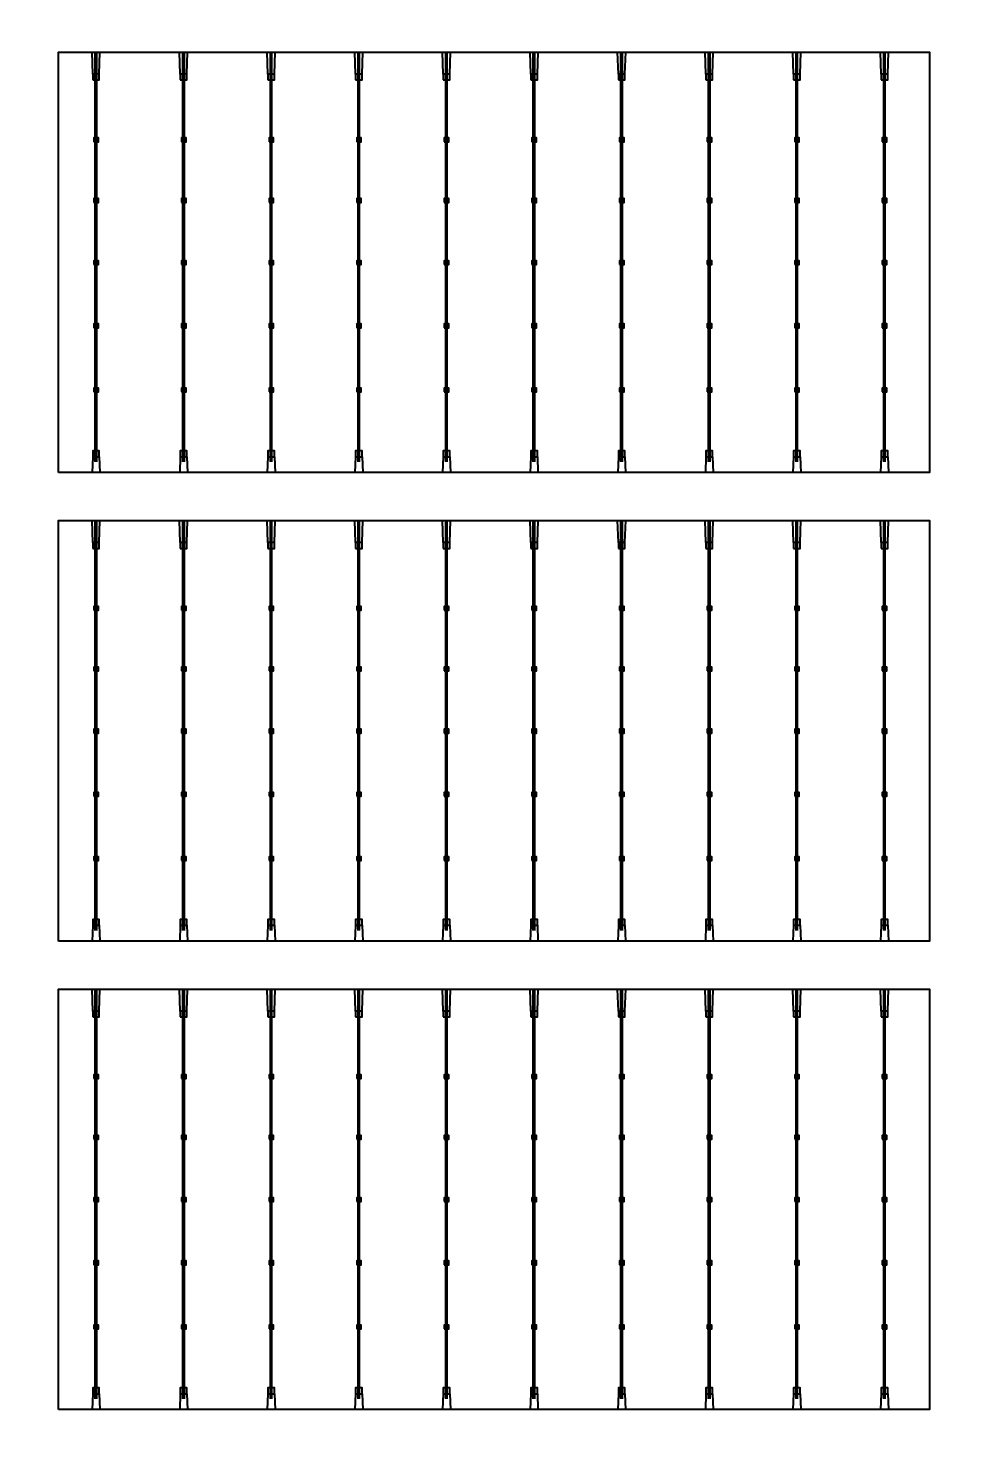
# Model space of a CAD drawing. Header units: millimetres. Extents: x 10297564 to 11610295, y -9287743 to -8409454.
# Drawn here: x 10428762 to 10431328, y -9085170 to -9081302 of the extents above; entities that cross this region are included whole.
import ezdxf

# ---------------------------------------------------------------- set-up
doc = ezdxf.new("R2010")
doc.units = ezdxf.units.MM
doc.header["$LTSCALE"] = 100
doc.layers.add('E1', color=1, linetype='Continuous')
doc.layers.add('Outline', color=5, linetype='Continuous', lineweight=25)
doc.styles.add('HL-S1', font='DotumChe.ttf')
doc.styles.add('MG', font='malgun.ttf')
doc.dimstyles.new('HL-100', dxfattribs={"dimscale": 100, "dimtxt": 3, "dimasz": 4, "dimexe": 2, "dimexo": 2, "dimgap": 1, "dimtad": 1, "dimdec": 0, "dimzin": 0, "dimlunit": 6, "dimtxsty": 'HL-S1', "dimblk": 'DOTSMALL', "dimcen": 4, "dimdle": 2, "dimclrd": 256, "dimclre": 256, "dimclrt": 4, "dimazin": 0, "dimtfac": 1, "dimtdec": 0, "dimtix": 1, "dimtmove": 2, "dimatfit": 3, "dimldrblk": 'DOTSMALL', "dimfxl": 1.5, "dimtolj": 1, "dimtzin": 0, "dimlwd": -1, "dimlwe": -1, "dimarcsym": 0})

# ---------------------------------------------------------------- blocks, each defined once
blk = doc.blocks.new('*D75')
at = {"layer": 'defpoints', "color": 0, "transparency": 16777216}
for p in [(10439230.2, -9073249.8), (10439230.2, -9073249.8), (10423426.7, -9107604.7)]:
    blk.add_point(p, dxfattribs=at)
at = {"layer": 'E1', "color": 1, "transparency": 16777216}
for p, q in [((10439593.6, -9073417), (10439593.6, -9073417)), ((10423593.8, -9107241.3), (10439063, -9073613.2)), ((10423790.1, -9107771.8), (10423790.1, -9107771.8))]:
    blk.add_line(p, q, dxfattribs=at)
for points in [[(10439002.4, -9073585.4), (10439123.6, -9073641.1), (10439230.2, -9073249.8)], [(10423533.3, -9107213.4), (10423654.4, -9107269.1), (10423426.7, -9107604.7)]]:
    blk.add_solid(points, dxfattribs=at)
at = {"layer": 'E1', "color": 7, "transparency": 16777216, "insert": (10430911.1, -9090235.3), "char_height": 500, "attachment_point": 5, "rotation": 65.2972, "style": 'MG'}
blk.add_mtext('\\A1;2711.1', dxfattribs=at)
blk = doc.blocks.new('_DotSmall')
at = {"color": 0, "linetype": 'ByBlock', "const_width": 0.5}
blk.add_lwpolyline([(-0.0625, 0, 1), (0.0625, 0, 1)], format="xyb", close=True, dxfattribs=at)

msp = doc.modelspace()

# ---------------------------------------------------------------- hatches: boundary and pattern name
at = {"true_color": 0x939598}
h = msp.add_hatch(color=252, dxfattribs=at)
h.dxf.hatch_style = 1
h.paths.add_polyline_path([(10428950.9, -9081367.8), (10428946.9, -9081367.8), (10428946.9, -9082496.2), (10428950.9, -9082496.2)])
h = msp.add_hatch(color=252, dxfattribs=at)
h.dxf.hatch_style = 1
h.paths.add_polyline_path([(10429192.2, -9081367.8), (10429188.2, -9081367.8), (10429188.2, -9082496.2), (10429192.2, -9082496.2)])
h = msp.add_hatch(color=252, dxfattribs=at)
h.dxf.hatch_style = 1
h.paths.add_polyline_path([(10429433.5, -9081367.8), (10429429.5, -9081367.8), (10429429.5, -9082496.2), (10429433.5, -9082496.2)])
h = msp.add_hatch(color=252, dxfattribs=at)
h.dxf.hatch_style = 1
h.paths.add_polyline_path([(10429674.8, -9081367.8), (10429670.8, -9081367.8), (10429670.8, -9082496.2), (10429674.8, -9082496.2)])
h = msp.add_hatch(color=252, dxfattribs=at)
h.dxf.hatch_style = 1
h.paths.add_polyline_path([(10429916.1, -9081367.8), (10429912.1, -9081367.8), (10429912.1, -9082496.2), (10429916.1, -9082496.2)])
h = msp.add_hatch(color=252, dxfattribs=at)
h.dxf.hatch_style = 1
h.paths.add_polyline_path([(10430157.4, -9081367.8), (10430153.4, -9081367.8), (10430153.4, -9082496.2), (10430157.4, -9082496.2)])
h = msp.add_hatch(color=252, dxfattribs=at)
h.dxf.hatch_style = 1
h.paths.add_polyline_path([(10430398.7, -9081367.8), (10430394.7, -9081367.8), (10430394.7, -9082496.2), (10430398.7, -9082496.2)])
h = msp.add_hatch(color=252, dxfattribs=at)
h.dxf.hatch_style = 1
h.paths.add_polyline_path([(10430640.1, -9081367.8), (10430636, -9081367.8), (10430636, -9082496.2), (10430640.1, -9082496.2)])
h = msp.add_hatch(color=252, dxfattribs=at)
h.dxf.hatch_style = 1
h.paths.add_polyline_path([(10430881.4, -9081367.8), (10430877.3, -9081367.8), (10430877.3, -9082496.2), (10430881.4, -9082496.2)])
h = msp.add_hatch(color=252, dxfattribs=at)
h.dxf.hatch_style = 1
h.paths.add_polyline_path([(10431122.7, -9081367.8), (10431118.6, -9081367.8), (10431118.6, -9082496.2), (10431122.7, -9082496.2)])
h = msp.add_hatch(color=252, dxfattribs=at)
h.dxf.hatch_style = 1
h.paths.add_polyline_path([(10428950.9, -9082658), (10428946.9, -9082658), (10428946.9, -9083786.4), (10428950.9, -9083786.4)])
h = msp.add_hatch(color=252, dxfattribs=at)
h.dxf.hatch_style = 1
h.paths.add_polyline_path([(10429192.2, -9082658), (10429188.2, -9082658), (10429188.2, -9083786.4), (10429192.2, -9083786.4)])
h = msp.add_hatch(color=252, dxfattribs=at)
h.dxf.hatch_style = 1
h.paths.add_polyline_path([(10429433.5, -9082658), (10429429.5, -9082658), (10429429.5, -9083786.4), (10429433.5, -9083786.4)])
h = msp.add_hatch(color=252, dxfattribs=at)
h.dxf.hatch_style = 1
h.paths.add_polyline_path([(10429674.8, -9082658), (10429670.8, -9082658), (10429670.8, -9083786.4), (10429674.8, -9083786.4)])
h = msp.add_hatch(color=252, dxfattribs=at)
h.dxf.hatch_style = 1
h.paths.add_polyline_path([(10429916.1, -9082658), (10429912.1, -9082658), (10429912.1, -9083786.4), (10429916.1, -9083786.4)])
h = msp.add_hatch(color=252, dxfattribs=at)
h.dxf.hatch_style = 1
h.paths.add_polyline_path([(10430157.4, -9082658), (10430153.4, -9082658), (10430153.4, -9083786.4), (10430157.4, -9083786.4)])
h = msp.add_hatch(color=252, dxfattribs=at)
h.dxf.hatch_style = 1
h.paths.add_polyline_path([(10430398.7, -9082658), (10430394.7, -9082658), (10430394.7, -9083786.4), (10430398.7, -9083786.4)])
h = msp.add_hatch(color=252, dxfattribs=at)
h.dxf.hatch_style = 1
h.paths.add_polyline_path([(10430640.1, -9082658), (10430636, -9082658), (10430636, -9083786.4), (10430640.1, -9083786.4)])
h = msp.add_hatch(color=252, dxfattribs=at)
h.dxf.hatch_style = 1
h.paths.add_polyline_path([(10430881.4, -9082658), (10430877.3, -9082658), (10430877.3, -9083786.4), (10430881.4, -9083786.4)])
h = msp.add_hatch(color=252, dxfattribs=at)
h.dxf.hatch_style = 1
h.paths.add_polyline_path([(10431122.7, -9082658), (10431118.6, -9082658), (10431118.6, -9083786.4), (10431122.7, -9083786.4)])
h = msp.add_hatch(color=252, dxfattribs=at)
h.dxf.hatch_style = 1
h.paths.add_polyline_path([(10428950.9, -9083948.2), (10428946.9, -9083948.2), (10428946.9, -9085076.7), (10428950.9, -9085076.7)])
h = msp.add_hatch(color=252, dxfattribs=at)
h.dxf.hatch_style = 1
h.paths.add_polyline_path([(10429192.2, -9083948.2), (10429188.2, -9083948.2), (10429188.2, -9085076.7), (10429192.2, -9085076.7)])
h = msp.add_hatch(color=252, dxfattribs=at)
h.dxf.hatch_style = 1
h.paths.add_polyline_path([(10429433.5, -9083948.2), (10429429.5, -9083948.2), (10429429.5, -9085076.7), (10429433.5, -9085076.7)])
h = msp.add_hatch(color=252, dxfattribs=at)
h.dxf.hatch_style = 1
h.paths.add_polyline_path([(10429674.8, -9083948.2), (10429670.8, -9083948.2), (10429670.8, -9085076.7), (10429674.8, -9085076.7)])
h = msp.add_hatch(color=252, dxfattribs=at)
h.dxf.hatch_style = 1
h.paths.add_polyline_path([(10429916.1, -9083948.2), (10429912.1, -9083948.2), (10429912.1, -9085076.7), (10429916.1, -9085076.7)])
h = msp.add_hatch(color=252, dxfattribs=at)
h.dxf.hatch_style = 1
h.paths.add_polyline_path([(10430157.4, -9083948.2), (10430153.4, -9083948.2), (10430153.4, -9085076.7), (10430157.4, -9085076.7)])
h = msp.add_hatch(color=252, dxfattribs=at)
h.dxf.hatch_style = 1
h.paths.add_polyline_path([(10430398.7, -9083948.2), (10430394.7, -9083948.2), (10430394.7, -9085076.7), (10430398.7, -9085076.7)])
h = msp.add_hatch(color=252, dxfattribs=at)
h.dxf.hatch_style = 1
h.paths.add_polyline_path([(10430640.1, -9083948.2), (10430636, -9083948.2), (10430636, -9085076.7), (10430640.1, -9085076.7)])
h = msp.add_hatch(color=252, dxfattribs=at)
h.dxf.hatch_style = 1
h.paths.add_polyline_path([(10430881.4, -9083948.2), (10430877.3, -9083948.2), (10430877.3, -9085076.7), (10430881.4, -9085076.7)])
h = msp.add_hatch(color=252, dxfattribs=at)
h.dxf.hatch_style = 1
h.paths.add_polyline_path([(10431122.7, -9083948.2), (10431118.6, -9083948.2), (10431118.6, -9085076.7), (10431122.7, -9085076.7)])

# ---------------------------------------------------------------- linework, layer by layer
for p, q in [((10428939.8, -9081428), (10428937.9, -9081367.8)), ((10428946.9, -9082496.2), (10428946.9, -9081367.8)), ((10428950.9, -9082496.2), (10428950.9, -9081367.8)), ((10428957.9, -9081428), (10428959.9, -9081367.8)), ((10429181.1, -9081428), (10429179.2, -9081367.8)), ((10429188.2, -9082496.2), (10429188.2, -9081367.8)), ((10429192.2, -9082496.2), (10429192.2, -9081367.8)), ((10429199.3, -9081428), (10429201.2, -9081367.8)), ((10429422.4, -9081428), (10429420.5, -9081367.8)), ((10429429.5, -9082496.2), (10429429.5, -9081367.8)), ((10429433.5, -9082496.2), (10429433.5, -9081367.8)), ((10429440.6, -9081428), (10429442.5, -9081367.8)), ((10429663.7, -9081428), (10429661.8, -9081367.8)), ((10429670.8, -9082496.2), (10429670.8, -9081367.8)), ((10429674.8, -9082496.2), (10429674.8, -9081367.8)), ((10429681.9, -9081428), (10429683.8, -9081367.8)), ((10429905, -9081428), (10429903.1, -9081367.8)), ((10429912.1, -9082496.2), (10429912.1, -9081367.8)), ((10429916.1, -9082496.2), (10429916.1, -9081367.8)), ((10429923.2, -9081428), (10429925.1, -9081367.8)), ((10430146.3, -9081428), (10430144.4, -9081367.8)), ((10430153.4, -9082496.2), (10430153.4, -9081367.8)), ((10430157.4, -9082496.2), (10430157.4, -9081367.8)), ((10430164.5, -9081428), (10430166.4, -9081367.8)), ((10430387.7, -9081428), (10430385.7, -9081367.8)), ((10430394.7, -9082496.2), (10430394.7, -9081367.8)), ((10430398.7, -9082496.2), (10430398.7, -9081367.8)), ((10430405.8, -9081428), (10430407.8, -9081367.8)), ((10430629, -9081428), (10430627, -9081367.8)), ((10430636, -9082496.2), (10430636, -9081367.8)), ((10430640.1, -9082496.2), (10430640.1, -9081367.8)), ((10430647.1, -9081428), (10430649.1, -9081367.8)), ((10430870.3, -9081428), (10430868.3, -9081367.8)), ((10430877.3, -9082496.2), (10430877.3, -9081367.8)), ((10430881.4, -9082496.2), (10430881.4, -9081367.8)), ((10430888.4, -9081428), (10430890.4, -9081367.8)), ((10431111.6, -9081428), (10431109.6, -9081367.8)), ((10431118.6, -9082496.2), (10431118.6, -9081367.8)), ((10431122.7, -9082496.2), (10431122.7, -9081367.8)), ((10431129.7, -9081428), (10431131.7, -9081367.8)), ((10428948.5, -9081428.7), (10428948.5, -9081771)), ((10428949.3, -9081428.7), (10428949.3, -9081771)), ((10429189.8, -9081428.7), (10429189.8, -9081771)), ((10429190.6, -9081428.7), (10429190.6, -9081771)), ((10429431.1, -9081428.7), (10429431.1, -9081942.3)), ((10429431.9, -9081428.7), (10429431.9, -9081942.3)), ((10429672.4, -9081428.7), (10429672.4, -9081942.3)), ((10429673.2, -9081428.7), (10429673.2, -9081942.3)), ((10429913.7, -9081428.7), (10429913.7, -9081942.3)), ((10429914.5, -9081428.7), (10429914.5, -9081942.3)), ((10430155, -9081428.7), (10430155, -9081942.3)), ((10430155.8, -9081428.7), (10430155.8, -9081942.3)), ((10430396.3, -9081428.7), (10430396.3, -9081942.3)), ((10430397.1, -9081428.7), (10430397.1, -9081942.3)), ((10430637.6, -9081428.7), (10430637.6, -9081942.3)), ((10430638.4, -9081428.7), (10430638.4, -9081942.3)), ((10430878.9, -9081428.7), (10430878.9, -9081942.3)), ((10430879.8, -9081428.7), (10430879.8, -9081942.3)), ((10431120.2, -9081428.7), (10431120.2, -9081942.3)), ((10431121.1, -9081428.7), (10431121.1, -9081942.3)), ((10428948.5, -9081781.5), (10428948.5, -9081942.3)), ((10428949.3, -9081781.5), (10428949.3, -9081942.3)), ((10429189.8, -9081781.5), (10429189.8, -9081942.3)), ((10429190.6, -9081781.5), (10429190.6, -9081942.3)), ((10428948.5, -9081952.8), (10428948.5, -9082116.4)), ((10428949.3, -9081952.8), (10428949.3, -9082116.4)), ((10429189.8, -9081952.8), (10429189.8, -9082293.3)), ((10429190.6, -9081952.8), (10429190.6, -9082293.3)), ((10429431.1, -9081952.8), (10429431.1, -9082293.3)), ((10429431.9, -9081952.8), (10429431.9, -9082293.3)), ((10429672.4, -9081952.8), (10429672.4, -9082293.3)), ((10429673.2, -9081952.8), (10429673.2, -9082293.3)), ((10429913.7, -9081952.8), (10429913.7, -9082293.3)), ((10429914.5, -9081952.8), (10429914.5, -9082293.3)), ((10430155, -9081952.8), (10430155, -9082293.3)), ((10430155.8, -9081952.8), (10430155.8, -9082293.3)), ((10430396.3, -9081952.8), (10430396.3, -9082293.3)), ((10430397.1, -9081952.8), (10430397.1, -9082293.3)), ((10430637.6, -9081952.8), (10430637.6, -9082293.3)), ((10430638.4, -9081952.8), (10430638.4, -9082293.3)), ((10430878.9, -9081952.8), (10430878.9, -9082293.3)), ((10430879.8, -9081952.8), (10430879.8, -9082293.3)), ((10431120.2, -9081952.8), (10431120.2, -9082293.3)), ((10431121.1, -9081952.8), (10431121.1, -9082293.3)), ((10428948.5, -9082126.9), (10428948.5, -9082293.3)), ((10428949.3, -9082126.9), (10428949.3, -9082293.3)), ((10428948.5, -9082303.7), (10428948.5, -9082466.2)), ((10428949.3, -9082303.7), (10428949.3, -9082466.2)), ((10429189.8, -9082303.7), (10429189.8, -9082466.2)), ((10429190.6, -9082303.7), (10429190.6, -9082466.2)), ((10429431.1, -9082303.7), (10429431.1, -9082466.2)), ((10429431.9, -9082303.7), (10429431.9, -9082466.2)), ((10429672.4, -9082303.7), (10429672.4, -9082466.2)), ((10429673.2, -9082303.7), (10429673.2, -9082466.2)), ((10429913.7, -9082303.7), (10429913.7, -9082466.2)), ((10429914.5, -9082303.7), (10429914.5, -9082466.2)), ((10430155, -9082303.7), (10430155, -9082466.2)), ((10430155.8, -9082303.7), (10430155.8, -9082466.2)), ((10430396.3, -9082303.7), (10430396.3, -9082466.2)), ((10430397.1, -9082303.7), (10430397.1, -9082466.2)), ((10430637.6, -9082303.7), (10430637.6, -9082466.2)), ((10430638.4, -9082303.7), (10430638.4, -9082466.2)), ((10430878.9, -9082303.7), (10430878.9, -9082466.2)), ((10430879.8, -9082303.7), (10430879.8, -9082466.2)), ((10431120.2, -9082303.7), (10431120.2, -9082466.2)), ((10431121.1, -9082303.7), (10431121.1, -9082466.2)), ((10428939.8, -9082482.3), (10428938.1, -9082525.5)), ((10428957.9, -9082482.3), (10428959.6, -9082525.5)), ((10429181.1, -9082482.3), (10429179.4, -9082525.5)), ((10429199.3, -9082482.3), (10429200.9, -9082525.5)), ((10429422.4, -9082482.3), (10429420.7, -9082525.5)), ((10429440.6, -9082482.3), (10429442.2, -9082525.5)), ((10429663.7, -9082482.3), (10429662, -9082525.5)), ((10429681.9, -9082482.3), (10429683.6, -9082525.5)), ((10429905, -9082482.3), (10429903.4, -9082525.5)), ((10429923.2, -9082482.3), (10429924.9, -9082525.5)), ((10430146.3, -9082482.3), (10430144.7, -9082525.5)), ((10430164.5, -9082482.3), (10430166.2, -9082525.5)), ((10430387.7, -9082482.3), (10430386, -9082525.5)), ((10430405.8, -9082482.3), (10430407.5, -9082525.5)), ((10430629, -9082482.3), (10430627.3, -9082525.5)), ((10430647.1, -9082482.3), (10430648.8, -9082525.5)), ((10430870.3, -9082482.3), (10430868.6, -9082525.5)), ((10430888.4, -9082482.3), (10430890.1, -9082525.5)), ((10431111.6, -9082482.3), (10431109.9, -9082525.5)), ((10431129.7, -9082482.3), (10431131.4, -9082525.5)), ((10428939.8, -9082718.3), (10428937.9, -9082658)), ((10428946.9, -9083786.4), (10428946.9, -9082658)), ((10428950.9, -9083786.4), (10428950.9, -9082658)), ((10428957.9, -9082718.3), (10428959.9, -9082658)), ((10429181.1, -9082718.3), (10429179.2, -9082658)), ((10429188.2, -9083786.4), (10429188.2, -9082658)), ((10429192.2, -9083786.4), (10429192.2, -9082658)), ((10429199.3, -9082718.3), (10429201.2, -9082658)), ((10429422.4, -9082718.3), (10429420.5, -9082658)), ((10429429.5, -9083786.4), (10429429.5, -9082658)), ((10429433.5, -9083786.4), (10429433.5, -9082658)), ((10429440.6, -9082718.3), (10429442.5, -9082658)), ((10429663.7, -9082718.3), (10429661.8, -9082658)), ((10429670.8, -9083786.4), (10429670.8, -9082658)), ((10429674.8, -9083786.4), (10429674.8, -9082658)), ((10429681.9, -9082718.3), (10429683.8, -9082658)), ((10429905, -9082718.3), (10429903.1, -9082658)), ((10429912.1, -9083786.4), (10429912.1, -9082658)), ((10429916.1, -9083786.4), (10429916.1, -9082658)), ((10429923.2, -9082718.3), (10429925.1, -9082658)), ((10430146.3, -9082718.3), (10430144.4, -9082658)), ((10430153.4, -9083786.4), (10430153.4, -9082658)), ((10430157.4, -9083786.4), (10430157.4, -9082658)), ((10430164.5, -9082718.3), (10430166.4, -9082658)), ((10430387.7, -9082718.3), (10430385.7, -9082658)), ((10430394.7, -9083786.4), (10430394.7, -9082658)), ((10430398.7, -9083786.4), (10430398.7, -9082658)), ((10430405.8, -9082718.3), (10430407.8, -9082658)), ((10430629, -9082718.3), (10430627, -9082658)), ((10430636, -9083786.4), (10430636, -9082658)), ((10430640.1, -9083786.4), (10430640.1, -9082658)), ((10430647.1, -9082718.3), (10430649.1, -9082658)), ((10430870.3, -9082718.3), (10430868.3, -9082658)), ((10430877.3, -9083786.4), (10430877.3, -9082658)), ((10430881.4, -9083786.4), (10430881.4, -9082658)), ((10430888.4, -9082718.3), (10430890.4, -9082658)), ((10431111.6, -9082718.3), (10431109.6, -9082658)), ((10431118.6, -9083786.4), (10431118.6, -9082658)), ((10431122.7, -9083786.4), (10431122.7, -9082658)), ((10431129.7, -9082718.3), (10431131.7, -9082658)), ((10428948.5, -9082719), (10428948.5, -9083061.3)), ((10428949.3, -9082719), (10428949.3, -9083061.3)), ((10429189.8, -9082719), (10429189.8, -9083061.3)), ((10429190.6, -9082719), (10429190.6, -9083061.3)), ((10429431.1, -9082719), (10429431.1, -9083232.5)), ((10429431.9, -9082719), (10429431.9, -9083232.5)), ((10429672.4, -9082719), (10429672.4, -9083232.5)), ((10429673.2, -9082719), (10429673.2, -9083232.5)), ((10429913.7, -9082719), (10429913.7, -9083232.5)), ((10429914.5, -9082719), (10429914.5, -9083232.5)), ((10430155, -9082719), (10430155, -9083232.5)), ((10430155.8, -9082719), (10430155.8, -9083232.5)), ((10430396.3, -9082719), (10430396.3, -9083232.5)), ((10430397.1, -9082719), (10430397.1, -9083232.5)), ((10430637.6, -9082719), (10430637.6, -9083232.5)), ((10430638.4, -9082719), (10430638.4, -9083232.5)), ((10430878.9, -9082719), (10430878.9, -9083232.5)), ((10430879.8, -9082719), (10430879.8, -9083232.5)), ((10431120.2, -9082719), (10431120.2, -9083232.5)), ((10431121.1, -9082719), (10431121.1, -9083232.5)), ((10428948.5, -9083071.7), (10428948.5, -9083232.5)), ((10428949.3, -9083071.7), (10428949.3, -9083232.5)), ((10429189.8, -9083071.7), (10429189.8, -9083232.5)), ((10429190.6, -9083071.7), (10429190.6, -9083232.5)), ((10428948.5, -9083243), (10428948.5, -9083406.6)), ((10428949.3, -9083243), (10428949.3, -9083406.6)), ((10429189.8, -9083243), (10429189.8, -9083583.5)), ((10429190.6, -9083243), (10429190.6, -9083583.5)), ((10429431.1, -9083243), (10429431.1, -9083583.5)), ((10429431.9, -9083243), (10429431.9, -9083583.5)), ((10429672.4, -9083243), (10429672.4, -9083583.5)), ((10429673.2, -9083243), (10429673.2, -9083583.5)), ((10429913.7, -9083243), (10429913.7, -9083583.5)), ((10429914.5, -9083243), (10429914.5, -9083583.5)), ((10430155, -9083243), (10430155, -9083583.5)), ((10430155.8, -9083243), (10430155.8, -9083583.5)), ((10430396.3, -9083243), (10430396.3, -9083583.5)), ((10430397.1, -9083243), (10430397.1, -9083583.5)), ((10430637.6, -9083243), (10430637.6, -9083583.5)), ((10430638.4, -9083243), (10430638.4, -9083583.5)), ((10430878.9, -9083243), (10430878.9, -9083583.5)), ((10430879.8, -9083243), (10430879.8, -9083583.5)), ((10431120.2, -9083243), (10431120.2, -9083583.5)), ((10431121.1, -9083243), (10431121.1, -9083583.5)), ((10428948.5, -9083417.1), (10428948.5, -9083583.5)), ((10428949.3, -9083417.1), (10428949.3, -9083583.5)), ((10428948.5, -9083594), (10428948.5, -9083756.4)), ((10428949.3, -9083594), (10428949.3, -9083756.4)), ((10429189.8, -9083594), (10429189.8, -9083756.4)), ((10429190.6, -9083594), (10429190.6, -9083756.4)), ((10429431.1, -9083594), (10429431.1, -9083756.4)), ((10429431.9, -9083594), (10429431.9, -9083756.4)), ((10429672.4, -9083594), (10429672.4, -9083756.4)), ((10429673.2, -9083594), (10429673.2, -9083756.4)), ((10429913.7, -9083594), (10429913.7, -9083756.4)), ((10429914.5, -9083594), (10429914.5, -9083756.4)), ((10430155, -9083594), (10430155, -9083756.4)), ((10430155.8, -9083594), (10430155.8, -9083756.4)), ((10430396.3, -9083594), (10430396.3, -9083756.4)), ((10430397.1, -9083594), (10430397.1, -9083756.4)), ((10430637.6, -9083594), (10430637.6, -9083756.4)), ((10430638.4, -9083594), (10430638.4, -9083756.4)), ((10430878.9, -9083594), (10430878.9, -9083756.4)), ((10430879.8, -9083594), (10430879.8, -9083756.4)), ((10431120.2, -9083594), (10431120.2, -9083756.4)), ((10431121.1, -9083594), (10431121.1, -9083756.4)), ((10428939.8, -9083772.5), (10428938.1, -9083815.7)), ((10428957.9, -9083772.5), (10428959.6, -9083815.7)), ((10429181.1, -9083772.5), (10429179.4, -9083815.7)), ((10429199.3, -9083772.5), (10429200.9, -9083815.7)), ((10429422.4, -9083772.5), (10429420.7, -9083815.7)), ((10429440.6, -9083772.5), (10429442.2, -9083815.7)), ((10429663.7, -9083772.5), (10429662, -9083815.7)), ((10429681.9, -9083772.5), (10429683.6, -9083815.7)), ((10429905, -9083772.5), (10429903.4, -9083815.7)), ((10429923.2, -9083772.5), (10429924.9, -9083815.7)), ((10430146.3, -9083772.5), (10430144.7, -9083815.7)), ((10430164.5, -9083772.5), (10430166.2, -9083815.7)), ((10430387.7, -9083772.5), (10430386, -9083815.7)), ((10430405.8, -9083772.5), (10430407.5, -9083815.7)), ((10430629, -9083772.5), (10430627.3, -9083815.7)), ((10430647.1, -9083772.5), (10430648.8, -9083815.7)), ((10430870.3, -9083772.5), (10430868.6, -9083815.7)), ((10430888.4, -9083772.5), (10430890.1, -9083815.7)), ((10431111.6, -9083772.5), (10431109.9, -9083815.7)), ((10431129.7, -9083772.5), (10431131.4, -9083815.7)), ((10428939.8, -9084008.5), (10428937.9, -9083948.2)), ((10428946.9, -9085076.7), (10428946.9, -9083948.2)), ((10428950.9, -9085076.7), (10428950.9, -9083948.2)), ((10428957.9, -9084008.5), (10428959.9, -9083948.2)), ((10429181.1, -9084008.5), (10429179.2, -9083948.2)), ((10429188.2, -9085076.7), (10429188.2, -9083948.2)), ((10429192.2, -9085076.7), (10429192.2, -9083948.2)), ((10429199.3, -9084008.5), (10429201.2, -9083948.2)), ((10429422.4, -9084008.5), (10429420.5, -9083948.2)), ((10429429.5, -9085076.7), (10429429.5, -9083948.2)), ((10429433.5, -9085076.7), (10429433.5, -9083948.2)), ((10429440.6, -9084008.5), (10429442.5, -9083948.2)), ((10429663.7, -9084008.5), (10429661.8, -9083948.2)), ((10429670.8, -9085076.7), (10429670.8, -9083948.2)), ((10429674.8, -9085076.7), (10429674.8, -9083948.2)), ((10429681.9, -9084008.5), (10429683.8, -9083948.2)), ((10429905, -9084008.5), (10429903.1, -9083948.2)), ((10429912.1, -9085076.7), (10429912.1, -9083948.2)), ((10429916.1, -9085076.7), (10429916.1, -9083948.2)), ((10429923.2, -9084008.5), (10429925.1, -9083948.2)), ((10430146.3, -9084008.5), (10430144.4, -9083948.2)), ((10430153.4, -9085076.7), (10430153.4, -9083948.2)), ((10430157.4, -9085076.7), (10430157.4, -9083948.2)), ((10430164.5, -9084008.5), (10430166.4, -9083948.2)), ((10430387.7, -9084008.5), (10430385.7, -9083948.2)), ((10430394.7, -9085076.7), (10430394.7, -9083948.2)), ((10430398.7, -9085076.7), (10430398.7, -9083948.2)), ((10430405.8, -9084008.5), (10430407.8, -9083948.2)), ((10430629, -9084008.5), (10430627, -9083948.2)), ((10430636, -9085076.7), (10430636, -9083948.2)), ((10430640.1, -9085076.7), (10430640.1, -9083948.2)), ((10430647.1, -9084008.5), (10430649.1, -9083948.2)), ((10430870.3, -9084008.5), (10430868.3, -9083948.2)), ((10430877.3, -9085076.7), (10430877.3, -9083948.2)), ((10430881.4, -9085076.7), (10430881.4, -9083948.2)), ((10430888.4, -9084008.5), (10430890.4, -9083948.2)), ((10431111.6, -9084008.5), (10431109.6, -9083948.2)), ((10431118.6, -9085076.7), (10431118.6, -9083948.2)), ((10431122.7, -9085076.7), (10431122.7, -9083948.2)), ((10431129.7, -9084008.5), (10431131.7, -9083948.2)), ((10428948.5, -9084009.2), (10428948.5, -9084351.5)), ((10428949.3, -9084009.2), (10428949.3, -9084351.5)), ((10429189.8, -9084009.2), (10429189.8, -9084351.5)), ((10429190.6, -9084009.2), (10429190.6, -9084351.5)), ((10429431.1, -9084009.2), (10429431.1, -9084522.8)), ((10429431.9, -9084009.2), (10429431.9, -9084522.8)), ((10429672.4, -9084009.2), (10429672.4, -9084522.8)), ((10429673.2, -9084009.2), (10429673.2, -9084522.8)), ((10429913.7, -9084009.2), (10429913.7, -9084522.8)), ((10429914.5, -9084009.2), (10429914.5, -9084522.8)), ((10430155, -9084009.2), (10430155, -9084522.8)), ((10430155.8, -9084009.2), (10430155.8, -9084522.8)), ((10430396.3, -9084009.2), (10430396.3, -9084522.8)), ((10430397.1, -9084009.2), (10430397.1, -9084522.8)), ((10430637.6, -9084009.2), (10430637.6, -9084522.8)), ((10430638.4, -9084009.2), (10430638.4, -9084522.8)), ((10430878.9, -9084009.2), (10430878.9, -9084522.8)), ((10430879.8, -9084009.2), (10430879.8, -9084522.8)), ((10431120.2, -9084009.2), (10431120.2, -9084522.8)), ((10431121.1, -9084009.2), (10431121.1, -9084522.8)), ((10428948.5, -9084361.9), (10428948.5, -9084522.8)), ((10428949.3, -9084361.9), (10428949.3, -9084522.8)), ((10429189.8, -9084361.9), (10429189.8, -9084522.8)), ((10429190.6, -9084361.9), (10429190.6, -9084522.8)), ((10428948.5, -9084533.2), (10428948.5, -9084696.8)), ((10428949.3, -9084533.2), (10428949.3, -9084696.8)), ((10429189.8, -9084533.2), (10429189.8, -9084873.7)), ((10429190.6, -9084533.2), (10429190.6, -9084873.7)), ((10429431.1, -9084533.2), (10429431.1, -9084873.7)), ((10429431.9, -9084533.2), (10429431.9, -9084873.7)), ((10429672.4, -9084533.2), (10429672.4, -9084873.7)), ((10429673.2, -9084533.2), (10429673.2, -9084873.7)), ((10429913.7, -9084533.2), (10429913.7, -9084873.7)), ((10429914.5, -9084533.2), (10429914.5, -9084873.7)), ((10430155, -9084533.2), (10430155, -9084873.7)), ((10430155.8, -9084533.2), (10430155.8, -9084873.7)), ((10430396.3, -9084533.2), (10430396.3, -9084873.7)), ((10430397.1, -9084533.2), (10430397.1, -9084873.7)), ((10430637.6, -9084533.2), (10430637.6, -9084873.7)), ((10430638.4, -9084533.2), (10430638.4, -9084873.7)), ((10430878.9, -9084533.2), (10430878.9, -9084873.7)), ((10430879.8, -9084533.2), (10430879.8, -9084873.7)), ((10431120.2, -9084533.2), (10431120.2, -9084873.7)), ((10431121.1, -9084533.2), (10431121.1, -9084873.7)), ((10428948.5, -9084707.3), (10428948.5, -9084873.7)), ((10428949.3, -9084707.3), (10428949.3, -9084873.7)), ((10428948.5, -9084884.2), (10428948.5, -9085046.7)), ((10428949.3, -9084884.2), (10428949.3, -9085046.7)), ((10429189.8, -9084884.2), (10429189.8, -9085046.7)), ((10429190.6, -9084884.2), (10429190.6, -9085046.7)), ((10429431.1, -9084884.2), (10429431.1, -9085046.7)), ((10429431.9, -9084884.2), (10429431.9, -9085046.7)), ((10429672.4, -9084884.2), (10429672.4, -9085046.7)), ((10429673.2, -9084884.2), (10429673.2, -9085046.7)), ((10429913.7, -9084884.2), (10429913.7, -9085046.7)), ((10429914.5, -9084884.2), (10429914.5, -9085046.7)), ((10430155, -9084884.2), (10430155, -9085046.7)), ((10430155.8, -9084884.2), (10430155.8, -9085046.7)), ((10430396.3, -9084884.2), (10430396.3, -9085046.7)), ((10430397.1, -9084884.2), (10430397.1, -9085046.7)), ((10430637.6, -9084884.2), (10430637.6, -9085046.7)), ((10430638.4, -9084884.2), (10430638.4, -9085046.7)), ((10430878.9, -9084884.2), (10430878.9, -9085046.7)), ((10430879.8, -9084884.2), (10430879.8, -9085046.7)), ((10431120.2, -9084884.2), (10431120.2, -9085046.7)), ((10431121.1, -9084884.2), (10431121.1, -9085046.7)), ((10428939.8, -9085062.7), (10428938.1, -9085105.9)), ((10428957.9, -9085062.7), (10428959.6, -9085105.9)), ((10429181.1, -9085062.7), (10429179.4, -9085105.9)), ((10429199.3, -9085062.7), (10429200.9, -9085105.9)), ((10429422.4, -9085062.7), (10429420.7, -9085105.9)), ((10429440.6, -9085062.7), (10429442.2, -9085105.9)), ((10429663.7, -9085062.7), (10429662, -9085105.9)), ((10429681.9, -9085062.7), (10429683.6, -9085105.9)), ((10429905, -9085062.7), (10429903.4, -9085105.9)), ((10429923.2, -9085062.7), (10429924.9, -9085105.9)), ((10430146.3, -9085062.7), (10430144.7, -9085105.9)), ((10430164.5, -9085062.7), (10430166.2, -9085105.9)), ((10430387.7, -9085062.7), (10430386, -9085105.9)), ((10430405.8, -9085062.7), (10430407.5, -9085105.9)), ((10430629, -9085062.7), (10430627.3, -9085105.9)), ((10430647.1, -9085062.7), (10430648.8, -9085105.9)), ((10430870.3, -9085062.7), (10430868.6, -9085105.9)), ((10430888.4, -9085062.7), (10430890.1, -9085105.9)), ((10431111.6, -9085062.7), (10431109.9, -9085105.9)), ((10431129.7, -9085062.7), (10431131.4, -9085105.9))]:
    msp.add_line(p, q)
at = {"color": 4}
for points in [[(10428939.8, -9081444.1), (10428957.9, -9081444.1), (10428957.9, -9081428), (10428939.8, -9081428)], [(10429181.1, -9081444.1), (10429199.3, -9081444.1), (10429199.3, -9081428), (10429181.1, -9081428)], [(10429422.4, -9081444.1), (10429440.6, -9081444.1), (10429440.6, -9081428), (10429422.4, -9081428)], [(10429663.7, -9081444.1), (10429681.9, -9081444.1), (10429681.9, -9081428), (10429663.7, -9081428)], [(10429905, -9081444.1), (10429923.2, -9081444.1), (10429923.2, -9081428), (10429905, -9081428)], [(10430146.3, -9081444.1), (10430164.5, -9081444.1), (10430164.5, -9081428), (10430146.3, -9081428)], [(10430387.7, -9081444.1), (10430405.8, -9081444.1), (10430405.8, -9081428), (10430387.7, -9081428)], [(10430629, -9081444.1), (10430647.1, -9081444.1), (10430647.1, -9081428), (10430629, -9081428)], [(10430870.3, -9081444.1), (10430888.4, -9081444.1), (10430888.4, -9081428), (10430870.3, -9081428)], [(10431111.6, -9081444.1), (10431129.7, -9081444.1), (10431129.7, -9081428), (10431111.6, -9081428)], [(10428943, -9081614.4), (10428955.5, -9081614.4), (10428955.5, -9081603.9), (10428943, -9081603.9)], [(10429184.3, -9081614.4), (10429196.8, -9081614.4), (10429196.8, -9081603.9), (10429184.3, -9081603.9)], [(10429425.6, -9081614.4), (10429438.1, -9081614.4), (10429438.1, -9081603.9), (10429425.6, -9081603.9)], [(10429666.9, -9081614.4), (10429679.4, -9081614.4), (10429679.4, -9081603.9), (10429666.9, -9081603.9)], [(10429908.2, -9081614.4), (10429920.7, -9081614.4), (10429920.7, -9081603.9), (10429908.2, -9081603.9)], [(10430149.5, -9081614.4), (10430162, -9081614.4), (10430162, -9081603.9), (10430149.5, -9081603.9)], [(10430390.8, -9081614.4), (10430403.3, -9081614.4), (10430403.3, -9081603.9), (10430390.8, -9081603.9)], [(10430632.1, -9081614.4), (10430644.7, -9081614.4), (10430644.7, -9081603.9), (10430632.1, -9081603.9)], [(10430873.4, -9081614.4), (10430886, -9081614.4), (10430886, -9081603.9), (10430873.4, -9081603.9)], [(10431114.7, -9081614.4), (10431127.3, -9081614.4), (10431127.3, -9081603.9), (10431114.7, -9081603.9)], [(10428943, -9081781.5), (10428955.5, -9081781.5), (10428955.5, -9081771), (10428943, -9081771)], [(10429184.3, -9081781.5), (10429196.8, -9081781.5), (10429196.8, -9081771), (10429184.3, -9081771)], [(10429425.6, -9081781.5), (10429438.1, -9081781.5), (10429438.1, -9081771), (10429425.6, -9081771)], [(10429666.9, -9081781.5), (10429679.4, -9081781.5), (10429679.4, -9081771), (10429666.9, -9081771)], [(10429908.2, -9081781.5), (10429920.7, -9081781.5), (10429920.7, -9081771), (10429908.2, -9081771)], [(10430149.5, -9081781.5), (10430162, -9081781.5), (10430162, -9081771), (10430149.5, -9081771)], [(10430390.8, -9081781.5), (10430403.3, -9081781.5), (10430403.3, -9081771), (10430390.8, -9081771)], [(10430632.1, -9081781.5), (10430644.7, -9081781.5), (10430644.7, -9081771), (10430632.1, -9081771)], [(10430873.4, -9081781.5), (10430886, -9081781.5), (10430886, -9081771), (10430873.4, -9081771)], [(10431114.7, -9081781.5), (10431127.3, -9081781.5), (10431127.3, -9081771), (10431114.7, -9081771)], [(10428943, -9081952.8), (10428955.5, -9081952.8), (10428955.5, -9081942.3), (10428943, -9081942.3)], [(10429184.3, -9081952.8), (10429196.8, -9081952.8), (10429196.8, -9081942.3), (10429184.3, -9081942.3)], [(10429425.6, -9081952.8), (10429438.1, -9081952.8), (10429438.1, -9081942.3), (10429425.6, -9081942.3)], [(10429666.9, -9081952.8), (10429679.4, -9081952.8), (10429679.4, -9081942.3), (10429666.9, -9081942.3)], [(10429908.2, -9081952.8), (10429920.7, -9081952.8), (10429920.7, -9081942.3), (10429908.2, -9081942.3)], [(10430149.5, -9081952.8), (10430162, -9081952.8), (10430162, -9081942.3), (10430149.5, -9081942.3)], [(10430390.8, -9081952.8), (10430403.3, -9081952.8), (10430403.3, -9081942.3), (10430390.8, -9081942.3)], [(10430632.1, -9081952.8), (10430644.7, -9081952.8), (10430644.7, -9081942.3), (10430632.1, -9081942.3)], [(10430873.4, -9081952.8), (10430886, -9081952.8), (10430886, -9081942.3), (10430873.4, -9081942.3)], [(10431114.7, -9081952.8), (10431127.3, -9081952.8), (10431127.3, -9081942.3), (10431114.7, -9081942.3)], [(10428943, -9082126.9), (10428955.5, -9082126.9), (10428955.5, -9082116.4), (10428943, -9082116.4)], [(10429184.3, -9082126.9), (10429196.8, -9082126.9), (10429196.8, -9082116.4), (10429184.3, -9082116.4)], [(10429425.6, -9082126.9), (10429438.1, -9082126.9), (10429438.1, -9082116.4), (10429425.6, -9082116.4)], [(10429666.9, -9082126.9), (10429679.4, -9082126.9), (10429679.4, -9082116.4), (10429666.9, -9082116.4)], [(10429908.2, -9082126.9), (10429920.7, -9082126.9), (10429920.7, -9082116.4), (10429908.2, -9082116.4)], [(10430149.5, -9082126.9), (10430162, -9082126.9), (10430162, -9082116.4), (10430149.5, -9082116.4)], [(10430390.8, -9082126.9), (10430403.3, -9082126.9), (10430403.3, -9082116.4), (10430390.8, -9082116.4)], [(10430632.1, -9082126.9), (10430644.7, -9082126.9), (10430644.7, -9082116.4), (10430632.1, -9082116.4)], [(10430873.4, -9082126.9), (10430886, -9082126.9), (10430886, -9082116.4), (10430873.4, -9082116.4)], [(10431114.7, -9082126.9), (10431127.3, -9082126.9), (10431127.3, -9082116.4), (10431114.7, -9082116.4)], [(10428943, -9082303.7), (10428955.5, -9082303.7), (10428955.5, -9082293.3), (10428943, -9082293.3)], [(10429184.3, -9082303.7), (10429196.8, -9082303.7), (10429196.8, -9082293.3), (10429184.3, -9082293.3)], [(10429425.6, -9082303.7), (10429438.1, -9082303.7), (10429438.1, -9082293.3), (10429425.6, -9082293.3)], [(10429666.9, -9082303.7), (10429679.4, -9082303.7), (10429679.4, -9082293.3), (10429666.9, -9082293.3)], [(10429908.2, -9082303.7), (10429920.7, -9082303.7), (10429920.7, -9082293.3), (10429908.2, -9082293.3)], [(10430149.5, -9082303.7), (10430162, -9082303.7), (10430162, -9082293.3), (10430149.5, -9082293.3)], [(10430390.8, -9082303.7), (10430403.3, -9082303.7), (10430403.3, -9082293.3), (10430390.8, -9082293.3)], [(10430632.1, -9082303.7), (10430644.7, -9082303.7), (10430644.7, -9082293.3), (10430632.1, -9082293.3)], [(10430873.4, -9082303.7), (10430886, -9082303.7), (10430886, -9082293.3), (10430873.4, -9082293.3)], [(10431114.7, -9082303.7), (10431127.3, -9082303.7), (10431127.3, -9082293.3), (10431114.7, -9082293.3)], [(10428939.8, -9082482.3), (10428957.9, -9082482.3), (10428957.9, -9082466.2), (10428939.8, -9082466.2)], [(10429181.1, -9082482.3), (10429199.3, -9082482.3), (10429199.3, -9082466.2), (10429181.1, -9082466.2)], [(10429422.4, -9082482.3), (10429440.6, -9082482.3), (10429440.6, -9082466.2), (10429422.4, -9082466.2)], [(10429663.7, -9082482.3), (10429681.9, -9082482.3), (10429681.9, -9082466.2), (10429663.7, -9082466.2)], [(10429905, -9082482.3), (10429923.2, -9082482.3), (10429923.2, -9082466.2), (10429905, -9082466.2)], [(10430146.3, -9082482.3), (10430164.5, -9082482.3), (10430164.5, -9082466.2), (10430146.3, -9082466.2)], [(10430387.7, -9082482.3), (10430405.8, -9082482.3), (10430405.8, -9082466.2), (10430387.7, -9082466.2)], [(10430629, -9082482.3), (10430647.1, -9082482.3), (10430647.1, -9082466.2), (10430629, -9082466.2)], [(10430870.3, -9082482.3), (10430888.4, -9082482.3), (10430888.4, -9082466.2), (10430870.3, -9082466.2)], [(10431111.6, -9082482.3), (10431129.7, -9082482.3), (10431129.7, -9082466.2), (10431111.6, -9082466.2)], [(10428939.8, -9082734.3), (10428957.9, -9082734.3), (10428957.9, -9082718.3), (10428939.8, -9082718.3)], [(10429181.1, -9082734.3), (10429199.3, -9082734.3), (10429199.3, -9082718.3), (10429181.1, -9082718.3)], [(10429422.4, -9082734.3), (10429440.6, -9082734.3), (10429440.6, -9082718.3), (10429422.4, -9082718.3)], [(10429663.7, -9082734.3), (10429681.9, -9082734.3), (10429681.9, -9082718.3), (10429663.7, -9082718.3)], [(10429905, -9082734.3), (10429923.2, -9082734.3), (10429923.2, -9082718.3), (10429905, -9082718.3)], [(10430146.3, -9082734.3), (10430164.5, -9082734.3), (10430164.5, -9082718.3), (10430146.3, -9082718.3)], [(10430387.7, -9082734.3), (10430405.8, -9082734.3), (10430405.8, -9082718.3), (10430387.7, -9082718.3)], [(10430629, -9082734.3), (10430647.1, -9082734.3), (10430647.1, -9082718.3), (10430629, -9082718.3)], [(10430870.3, -9082734.3), (10430888.4, -9082734.3), (10430888.4, -9082718.3), (10430870.3, -9082718.3)], [(10431111.6, -9082734.3), (10431129.7, -9082734.3), (10431129.7, -9082718.3), (10431111.6, -9082718.3)], [(10428943, -9082904.6), (10428955.5, -9082904.6), (10428955.5, -9082894.2), (10428943, -9082894.2)], [(10429184.3, -9082904.6), (10429196.8, -9082904.6), (10429196.8, -9082894.2), (10429184.3, -9082894.2)], [(10429425.6, -9082904.6), (10429438.1, -9082904.6), (10429438.1, -9082894.2), (10429425.6, -9082894.2)], [(10429666.9, -9082904.6), (10429679.4, -9082904.6), (10429679.4, -9082894.2), (10429666.9, -9082894.2)], [(10429908.2, -9082904.6), (10429920.7, -9082904.6), (10429920.7, -9082894.2), (10429908.2, -9082894.2)], [(10430149.5, -9082904.6), (10430162, -9082904.6), (10430162, -9082894.2), (10430149.5, -9082894.2)], [(10430390.8, -9082904.6), (10430403.3, -9082904.6), (10430403.3, -9082894.2), (10430390.8, -9082894.2)], [(10430632.1, -9082904.6), (10430644.7, -9082904.6), (10430644.7, -9082894.2), (10430632.1, -9082894.2)], [(10430873.4, -9082904.6), (10430886, -9082904.6), (10430886, -9082894.2), (10430873.4, -9082894.2)], [(10431114.7, -9082904.6), (10431127.3, -9082904.6), (10431127.3, -9082894.2), (10431114.7, -9082894.2)], [(10428943, -9083071.7), (10428955.5, -9083071.7), (10428955.5, -9083061.3), (10428943, -9083061.3)], [(10429184.3, -9083071.7), (10429196.8, -9083071.7), (10429196.8, -9083061.3), (10429184.3, -9083061.3)], [(10429425.6, -9083071.7), (10429438.1, -9083071.7), (10429438.1, -9083061.3), (10429425.6, -9083061.3)], [(10429666.9, -9083071.7), (10429679.4, -9083071.7), (10429679.4, -9083061.3), (10429666.9, -9083061.3)], [(10429908.2, -9083071.7), (10429920.7, -9083071.7), (10429920.7, -9083061.3), (10429908.2, -9083061.3)], [(10430149.5, -9083071.7), (10430162, -9083071.7), (10430162, -9083061.3), (10430149.5, -9083061.3)], [(10430390.8, -9083071.7), (10430403.3, -9083071.7), (10430403.3, -9083061.3), (10430390.8, -9083061.3)], [(10430632.1, -9083071.7), (10430644.7, -9083071.7), (10430644.7, -9083061.3), (10430632.1, -9083061.3)], [(10430873.4, -9083071.7), (10430886, -9083071.7), (10430886, -9083061.3), (10430873.4, -9083061.3)], [(10431114.7, -9083071.7), (10431127.3, -9083071.7), (10431127.3, -9083061.3), (10431114.7, -9083061.3)], [(10428943, -9083243), (10428955.5, -9083243), (10428955.5, -9083232.5), (10428943, -9083232.5)], [(10429184.3, -9083243), (10429196.8, -9083243), (10429196.8, -9083232.5), (10429184.3, -9083232.5)], [(10429425.6, -9083243), (10429438.1, -9083243), (10429438.1, -9083232.5), (10429425.6, -9083232.5)], [(10429666.9, -9083243), (10429679.4, -9083243), (10429679.4, -9083232.5), (10429666.9, -9083232.5)], [(10429908.2, -9083243), (10429920.7, -9083243), (10429920.7, -9083232.5), (10429908.2, -9083232.5)], [(10430149.5, -9083243), (10430162, -9083243), (10430162, -9083232.5), (10430149.5, -9083232.5)], [(10430390.8, -9083243), (10430403.3, -9083243), (10430403.3, -9083232.5), (10430390.8, -9083232.5)], [(10430632.1, -9083243), (10430644.7, -9083243), (10430644.7, -9083232.5), (10430632.1, -9083232.5)], [(10430873.4, -9083243), (10430886, -9083243), (10430886, -9083232.5), (10430873.4, -9083232.5)], [(10431114.7, -9083243), (10431127.3, -9083243), (10431127.3, -9083232.5), (10431114.7, -9083232.5)], [(10428943, -9083417.1), (10428955.5, -9083417.1), (10428955.5, -9083406.6), (10428943, -9083406.6)], [(10429184.3, -9083417.1), (10429196.8, -9083417.1), (10429196.8, -9083406.6), (10429184.3, -9083406.6)], [(10429425.6, -9083417.1), (10429438.1, -9083417.1), (10429438.1, -9083406.6), (10429425.6, -9083406.6)], [(10429666.9, -9083417.1), (10429679.4, -9083417.1), (10429679.4, -9083406.6), (10429666.9, -9083406.6)], [(10429908.2, -9083417.1), (10429920.7, -9083417.1), (10429920.7, -9083406.6), (10429908.2, -9083406.6)], [(10430149.5, -9083417.1), (10430162, -9083417.1), (10430162, -9083406.6), (10430149.5, -9083406.6)], [(10430390.8, -9083417.1), (10430403.3, -9083417.1), (10430403.3, -9083406.6), (10430390.8, -9083406.6)], [(10430632.1, -9083417.1), (10430644.7, -9083417.1), (10430644.7, -9083406.6), (10430632.1, -9083406.6)], [(10430873.4, -9083417.1), (10430886, -9083417.1), (10430886, -9083406.6), (10430873.4, -9083406.6)], [(10431114.7, -9083417.1), (10431127.3, -9083417.1), (10431127.3, -9083406.6), (10431114.7, -9083406.6)], [(10428943, -9083594), (10428955.5, -9083594), (10428955.5, -9083583.5), (10428943, -9083583.5)], [(10429184.3, -9083594), (10429196.8, -9083594), (10429196.8, -9083583.5), (10429184.3, -9083583.5)], [(10429425.6, -9083594), (10429438.1, -9083594), (10429438.1, -9083583.5), (10429425.6, -9083583.5)], [(10429666.9, -9083594), (10429679.4, -9083594), (10429679.4, -9083583.5), (10429666.9, -9083583.5)], [(10429908.2, -9083594), (10429920.7, -9083594), (10429920.7, -9083583.5), (10429908.2, -9083583.5)], [(10430149.5, -9083594), (10430162, -9083594), (10430162, -9083583.5), (10430149.5, -9083583.5)], [(10430390.8, -9083594), (10430403.3, -9083594), (10430403.3, -9083583.5), (10430390.8, -9083583.5)], [(10430632.1, -9083594), (10430644.7, -9083594), (10430644.7, -9083583.5), (10430632.1, -9083583.5)], [(10430873.4, -9083594), (10430886, -9083594), (10430886, -9083583.5), (10430873.4, -9083583.5)], [(10431114.7, -9083594), (10431127.3, -9083594), (10431127.3, -9083583.5), (10431114.7, -9083583.5)], [(10428939.8, -9083772.5), (10428957.9, -9083772.5), (10428957.9, -9083756.4), (10428939.8, -9083756.4)], [(10429181.1, -9083772.5), (10429199.3, -9083772.5), (10429199.3, -9083756.4), (10429181.1, -9083756.4)], [(10429422.4, -9083772.5), (10429440.6, -9083772.5), (10429440.6, -9083756.4), (10429422.4, -9083756.4)], [(10429663.7, -9083772.5), (10429681.9, -9083772.5), (10429681.9, -9083756.4), (10429663.7, -9083756.4)], [(10429905, -9083772.5), (10429923.2, -9083772.5), (10429923.2, -9083756.4), (10429905, -9083756.4)], [(10430146.3, -9083772.5), (10430164.5, -9083772.5), (10430164.5, -9083756.4), (10430146.3, -9083756.4)], [(10430387.7, -9083772.5), (10430405.8, -9083772.5), (10430405.8, -9083756.4), (10430387.7, -9083756.4)], [(10430629, -9083772.5), (10430647.1, -9083772.5), (10430647.1, -9083756.4), (10430629, -9083756.4)], [(10430870.3, -9083772.5), (10430888.4, -9083772.5), (10430888.4, -9083756.4), (10430870.3, -9083756.4)], [(10431111.6, -9083772.5), (10431129.7, -9083772.5), (10431129.7, -9083756.4), (10431111.6, -9083756.4)], [(10428939.8, -9084024.5), (10428957.9, -9084024.5), (10428957.9, -9084008.5), (10428939.8, -9084008.5)], [(10429181.1, -9084024.5), (10429199.3, -9084024.5), (10429199.3, -9084008.5), (10429181.1, -9084008.5)], [(10429422.4, -9084024.5), (10429440.6, -9084024.5), (10429440.6, -9084008.5), (10429422.4, -9084008.5)], [(10429663.7, -9084024.5), (10429681.9, -9084024.5), (10429681.9, -9084008.5), (10429663.7, -9084008.5)], [(10429905, -9084024.5), (10429923.2, -9084024.5), (10429923.2, -9084008.5), (10429905, -9084008.5)], [(10430146.3, -9084024.5), (10430164.5, -9084024.5), (10430164.5, -9084008.5), (10430146.3, -9084008.5)], [(10430387.7, -9084024.5), (10430405.8, -9084024.5), (10430405.8, -9084008.5), (10430387.7, -9084008.5)], [(10430629, -9084024.5), (10430647.1, -9084024.5), (10430647.1, -9084008.5), (10430629, -9084008.5)], [(10430870.3, -9084024.5), (10430888.4, -9084024.5), (10430888.4, -9084008.5), (10430870.3, -9084008.5)], [(10431111.6, -9084024.5), (10431129.7, -9084024.5), (10431129.7, -9084008.5), (10431111.6, -9084008.5)], [(10428943, -9084194.8), (10428955.5, -9084194.8), (10428955.5, -9084184.4), (10428943, -9084184.4)], [(10429184.3, -9084194.8), (10429196.8, -9084194.8), (10429196.8, -9084184.4), (10429184.3, -9084184.4)], [(10429425.6, -9084194.8), (10429438.1, -9084194.8), (10429438.1, -9084184.4), (10429425.6, -9084184.4)], [(10429666.9, -9084194.8), (10429679.4, -9084194.8), (10429679.4, -9084184.4), (10429666.9, -9084184.4)], [(10429908.2, -9084194.8), (10429920.7, -9084194.8), (10429920.7, -9084184.4), (10429908.2, -9084184.4)], [(10430149.5, -9084194.8), (10430162, -9084194.8), (10430162, -9084184.4), (10430149.5, -9084184.4)], [(10430390.8, -9084194.8), (10430403.3, -9084194.8), (10430403.3, -9084184.4), (10430390.8, -9084184.4)], [(10430632.1, -9084194.8), (10430644.7, -9084194.8), (10430644.7, -9084184.4), (10430632.1, -9084184.4)], [(10430873.4, -9084194.8), (10430886, -9084194.8), (10430886, -9084184.4), (10430873.4, -9084184.4)], [(10431114.7, -9084194.8), (10431127.3, -9084194.8), (10431127.3, -9084184.4), (10431114.7, -9084184.4)], [(10428943, -9084361.9), (10428955.5, -9084361.9), (10428955.5, -9084351.5), (10428943, -9084351.5)], [(10429184.3, -9084361.9), (10429196.8, -9084361.9), (10429196.8, -9084351.5), (10429184.3, -9084351.5)], [(10429425.6, -9084361.9), (10429438.1, -9084361.9), (10429438.1, -9084351.5), (10429425.6, -9084351.5)], [(10429666.9, -9084361.9), (10429679.4, -9084361.9), (10429679.4, -9084351.5), (10429666.9, -9084351.5)], [(10429908.2, -9084361.9), (10429920.7, -9084361.9), (10429920.7, -9084351.5), (10429908.2, -9084351.5)], [(10430149.5, -9084361.9), (10430162, -9084361.9), (10430162, -9084351.5), (10430149.5, -9084351.5)], [(10430390.8, -9084361.9), (10430403.3, -9084361.9), (10430403.3, -9084351.5), (10430390.8, -9084351.5)], [(10430632.1, -9084361.9), (10430644.7, -9084361.9), (10430644.7, -9084351.5), (10430632.1, -9084351.5)], [(10430873.4, -9084361.9), (10430886, -9084361.9), (10430886, -9084351.5), (10430873.4, -9084351.5)], [(10431114.7, -9084361.9), (10431127.3, -9084361.9), (10431127.3, -9084351.5), (10431114.7, -9084351.5)], [(10428943, -9084533.2), (10428955.5, -9084533.2), (10428955.5, -9084522.8), (10428943, -9084522.8)], [(10429184.3, -9084533.2), (10429196.8, -9084533.2), (10429196.8, -9084522.8), (10429184.3, -9084522.8)], [(10429425.6, -9084533.2), (10429438.1, -9084533.2), (10429438.1, -9084522.8), (10429425.6, -9084522.8)], [(10429666.9, -9084533.2), (10429679.4, -9084533.2), (10429679.4, -9084522.8), (10429666.9, -9084522.8)], [(10429908.2, -9084533.2), (10429920.7, -9084533.2), (10429920.7, -9084522.8), (10429908.2, -9084522.8)], [(10430149.5, -9084533.2), (10430162, -9084533.2), (10430162, -9084522.8), (10430149.5, -9084522.8)], [(10430390.8, -9084533.2), (10430403.3, -9084533.2), (10430403.3, -9084522.8), (10430390.8, -9084522.8)], [(10430632.1, -9084533.2), (10430644.7, -9084533.2), (10430644.7, -9084522.8), (10430632.1, -9084522.8)], [(10430873.4, -9084533.2), (10430886, -9084533.2), (10430886, -9084522.8), (10430873.4, -9084522.8)], [(10431114.7, -9084533.2), (10431127.3, -9084533.2), (10431127.3, -9084522.8), (10431114.7, -9084522.8)], [(10428943, -9084707.3), (10428955.5, -9084707.3), (10428955.5, -9084696.8), (10428943, -9084696.8)], [(10429184.3, -9084707.3), (10429196.8, -9084707.3), (10429196.8, -9084696.8), (10429184.3, -9084696.8)], [(10429425.6, -9084707.3), (10429438.1, -9084707.3), (10429438.1, -9084696.8), (10429425.6, -9084696.8)], [(10429666.9, -9084707.3), (10429679.4, -9084707.3), (10429679.4, -9084696.8), (10429666.9, -9084696.8)], [(10429908.2, -9084707.3), (10429920.7, -9084707.3), (10429920.7, -9084696.8), (10429908.2, -9084696.8)], [(10430149.5, -9084707.3), (10430162, -9084707.3), (10430162, -9084696.8), (10430149.5, -9084696.8)], [(10430390.8, -9084707.3), (10430403.3, -9084707.3), (10430403.3, -9084696.8), (10430390.8, -9084696.8)], [(10430632.1, -9084707.3), (10430644.7, -9084707.3), (10430644.7, -9084696.8), (10430632.1, -9084696.8)], [(10430873.4, -9084707.3), (10430886, -9084707.3), (10430886, -9084696.8), (10430873.4, -9084696.8)], [(10431114.7, -9084707.3), (10431127.3, -9084707.3), (10431127.3, -9084696.8), (10431114.7, -9084696.8)], [(10428943, -9084884.2), (10428955.5, -9084884.2), (10428955.5, -9084873.7), (10428943, -9084873.7)], [(10429184.3, -9084884.2), (10429196.8, -9084884.2), (10429196.8, -9084873.7), (10429184.3, -9084873.7)], [(10429425.6, -9084884.2), (10429438.1, -9084884.2), (10429438.1, -9084873.7), (10429425.6, -9084873.7)], [(10429666.9, -9084884.2), (10429679.4, -9084884.2), (10429679.4, -9084873.7), (10429666.9, -9084873.7)], [(10429908.2, -9084884.2), (10429920.7, -9084884.2), (10429920.7, -9084873.7), (10429908.2, -9084873.7)], [(10430149.5, -9084884.2), (10430162, -9084884.2), (10430162, -9084873.7), (10430149.5, -9084873.7)], [(10430390.8, -9084884.2), (10430403.3, -9084884.2), (10430403.3, -9084873.7), (10430390.8, -9084873.7)], [(10430632.1, -9084884.2), (10430644.7, -9084884.2), (10430644.7, -9084873.7), (10430632.1, -9084873.7)], [(10430873.4, -9084884.2), (10430886, -9084884.2), (10430886, -9084873.7), (10430873.4, -9084873.7)], [(10431114.7, -9084884.2), (10431127.3, -9084884.2), (10431127.3, -9084873.7), (10431114.7, -9084873.7)], [(10428939.8, -9085062.7), (10428957.9, -9085062.7), (10428957.9, -9085046.7), (10428939.8, -9085046.7)], [(10429181.1, -9085062.7), (10429199.3, -9085062.7), (10429199.3, -9085046.7), (10429181.1, -9085046.7)], [(10429422.4, -9085062.7), (10429440.6, -9085062.7), (10429440.6, -9085046.7), (10429422.4, -9085046.7)], [(10429663.7, -9085062.7), (10429681.9, -9085062.7), (10429681.9, -9085046.7), (10429663.7, -9085046.7)], [(10429905, -9085062.7), (10429923.2, -9085062.7), (10429923.2, -9085046.7), (10429905, -9085046.7)], [(10430146.3, -9085062.7), (10430164.5, -9085062.7), (10430164.5, -9085046.7), (10430146.3, -9085046.7)], [(10430387.7, -9085062.7), (10430405.8, -9085062.7), (10430405.8, -9085046.7), (10430387.7, -9085046.7)], [(10430629, -9085062.7), (10430647.1, -9085062.7), (10430647.1, -9085046.7), (10430629, -9085046.7)], [(10430870.3, -9085062.7), (10430888.4, -9085062.7), (10430888.4, -9085046.7), (10430870.3, -9085046.7)], [(10431111.6, -9085062.7), (10431129.7, -9085062.7), (10431129.7, -9085046.7), (10431111.6, -9085046.7)]]:
    msp.add_lwpolyline(points, close=True, dxfattribs=at)
at = {"layer": 'Outline'}
for points in [[(10428845.6, -9082525.5), (10428845.6, -9081367.8), (10431244.7, -9081367.8), (10431244.7, -9082525.5)], [(10428845.6, -9083815.7), (10428845.6, -9082658), (10431244.7, -9082658), (10431244.7, -9083815.7)], [(10428845.6, -9085105.9), (10428845.6, -9083948.2), (10431244.7, -9083948.2), (10431244.7, -9085105.9)]]:
    msp.add_lwpolyline(points, close=True, dxfattribs=at)

# ---------------------------------------------------------------- dimensions: what is measured, and where the dimension line sits
at = {"layer": 'E1'}
dim = msp.add_aligned_dim(p1=(10423426.7, -9107604.7), p2=(10439230.2, -9073249.8), distance=0, text='2711.1', dimstyle='HL-100', override={"dimscale": 200, "dimtxt": 2.5, "dimasz": 2, "dimtxsty": 'MG', "dimsah": 1, "dimclrd": 1, "dimclre": 1, "dimclrt": 7}, dxfattribs=at)
dim.commit()
dim.dimension.update_dxf_attribs({"geometry": '*D75', "text_midpoint": (10430911.1, -9090235.3)})

doc.saveas('drawing.dxf')
